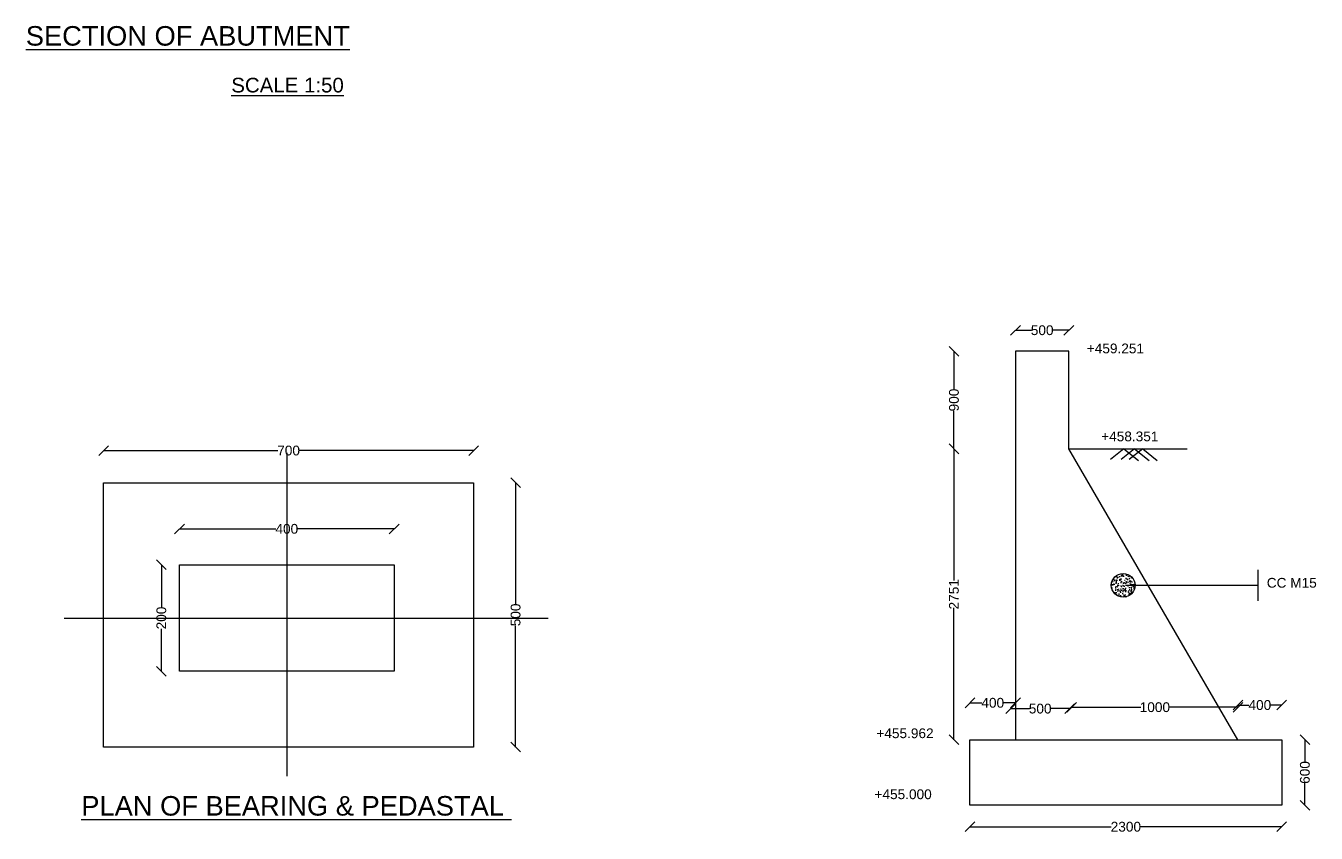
# Model space of a CAD drawing. Header units: millimetres. Extents: x -53237271 to -53214178, y 22158401 to 22173572.
# Drawn here: x -53225937 to -53219325, y 22165175 to 22169311 of the extents above; entities that cross this region are included whole.
import ezdxf

# ---------------------------------------------------------------- set-up
doc = ezdxf.new("R2010")
doc.units = ezdxf.units.MM
doc.header["$MEASUREMENT"] = 0
for name, color, linetype in [('DIMENSION', 7, 'Continuous'), ('DRAWING', 2, 'Continuous'), ('TEXT', 7, 'Continuous')]:
    doc.layers.add(name, color=color, linetype=linetype)
doc.styles.get("Standard").update_dxf_attribs({"font": 'arial.ttf', "height": 50})
doc.dimstyles.get("Standard").update_dxf_attribs({"dimtxt": 50, "dimasz": 50, "dimexe": 0.18, "dimexo": 0.0625, "dimgap": 0.09, "dimtad": 0, "dimdec": 0, "dimzin": 0, "dimdsep": 46, "dimtxsty": 'Standard', "dimblk": 'OBLIQUE', "dimcen": 0.09, "dimse1": 1, "dimse2": 1, "dimadec": 0, "dimazin": 0, "dimtfac": 1, "dimtdec": 0, "dimtofl": 0, "dimtmove": 0, "dimatfit": 3, "dimfxl": 1, "dimtolj": 1, "dimtzin": 0, "dimarcsym": 0})

# ---------------------------------------------------------------- blocks, each defined once
blk = doc.blocks.new('_Oblique')
at = {"color": 0, "linetype": 'ByBlock', "lineweight": -2}
blk.add_line((-0.5, -0.5), (0.5, 0.5), dxfattribs=at)
blk = doc.blocks.new('*D111')
at = {"layer": 'Defpoints', "color": 0, "transparency": 16777216}
for p in [(-53220865.5, 22167751.8), (-53220865.5, 22167644.3), (-53220592.2, 22167644.3)]:
    blk.add_point(p, dxfattribs=at)
at = {"layer": 'DIMENSION', "color": 0, "lineweight": -2, "transparency": 16777216}
for p, q in [((-53220865.5, 22167751.8), (-53220784.1, 22167751.8)), ((-53220592.2, 22167751.8), (-53220673.6, 22167751.8))]:
    blk.add_line(p, q, dxfattribs=at)
at = {"layer": 'DIMENSION', "color": 0, "lineweight": -2, "transparency": 16777216, "xscale": 50, "yscale": 50, "zscale": 50, "rotation": 180}
blk.add_blockref('_Oblique', (-53220865.5, 22167751.8), dxfattribs=at)
at = {"layer": 'DIMENSION', "color": 0, "lineweight": -2, "transparency": 16777216, "xscale": 50, "yscale": 50, "zscale": 50}
blk.add_blockref('_Oblique', (-53220592.2, 22167751.8), dxfattribs=at)
at = {"layer": 'DIMENSION', "color": 0, "transparency": 16777216, "insert": (-53220728.9, 22167751.8), "char_height": 50, "attachment_point": 5}
blk.add_mtext('\\A1;500', dxfattribs=at)
blk = doc.blocks.new('*D112')
at = {"layer": 'Defpoints', "color": 0, "transparency": 16777216}
for p in [(-53221098.8, 22165843.1), (-53221098.8, 22165654.4), (-53220865.5, 22165654.4)]:
    blk.add_point(p, dxfattribs=at)
at = {"layer": 'DIMENSION', "color": 0, "lineweight": -2, "transparency": 16777216}
for p, q in [((-53221098.8, 22165843.1), (-53221038.4, 22165843.1)), ((-53220865.5, 22165843.1), (-53220925.9, 22165843.1))]:
    blk.add_line(p, q, dxfattribs=at)
at = {"layer": 'DIMENSION', "color": 0, "lineweight": -2, "transparency": 16777216, "xscale": 50, "yscale": 50, "zscale": 50, "rotation": 180}
blk.add_blockref('_Oblique', (-53221098.8, 22165843.1), dxfattribs=at)
at = {"layer": 'DIMENSION', "color": 0, "lineweight": -2, "transparency": 16777216, "xscale": 50, "yscale": 50, "zscale": 50}
blk.add_blockref('_Oblique', (-53220865.5, 22165843.1), dxfattribs=at)
at = {"layer": 'DIMENSION', "color": 0, "transparency": 16777216, "insert": (-53220982.1, 22165843.1), "char_height": 50, "attachment_point": 5}
blk.add_mtext('\\A1;400', dxfattribs=at)
blk = doc.blocks.new('*D113')
at = {"layer": 'Defpoints', "color": 0, "transparency": 16777216}
for p in [(-53220577.3, 22165820.7), (-53220577.3, 22165654.4), (-53219725.6, 22165654.4)]:
    blk.add_point(p, dxfattribs=at)
at = {"layer": 'DIMENSION', "color": 0, "lineweight": -2, "transparency": 16777216}
for p, q in [((-53220577.3, 22165820.7), (-53220223.7, 22165820.7)), ((-53219725.6, 22165820.7), (-53220079.1, 22165820.7))]:
    blk.add_line(p, q, dxfattribs=at)
at = {"layer": 'DIMENSION', "color": 0, "lineweight": -2, "transparency": 16777216, "xscale": 50, "yscale": 50, "zscale": 50, "rotation": 180}
blk.add_blockref('_Oblique', (-53220577.3, 22165820.7), dxfattribs=at)
at = {"layer": 'DIMENSION', "color": 0, "lineweight": -2, "transparency": 16777216, "xscale": 50, "yscale": 50, "zscale": 50}
blk.add_blockref('_Oblique', (-53219725.6, 22165820.7), dxfattribs=at)
at = {"layer": 'DIMENSION', "color": 0, "transparency": 16777216, "insert": (-53220151.4, 22165820.7), "char_height": 50, "attachment_point": 5}
blk.add_mtext('\\A1;1000', dxfattribs=at)
blk = doc.blocks.new('*D114')
at = {"layer": 'Defpoints', "color": 0, "transparency": 16777216}
for p in [(-53220890.5, 22165838.9), (-53220890.5, 22165813.4), (-53220587.9, 22165818.9)]:
    blk.add_point(p, dxfattribs=at)
at = {"layer": 'DIMENSION', "color": 0, "lineweight": -2, "transparency": 16777216}
for p, q in [((-53220890.5, 22165813.4), (-53220794.5, 22165813.4)), ((-53220587.9, 22165813.4), (-53220684, 22165813.4))]:
    blk.add_line(p, q, dxfattribs=at)
at = {"layer": 'DIMENSION', "color": 0, "lineweight": -2, "transparency": 16777216, "xscale": 50, "yscale": 50, "zscale": 50, "rotation": 180}
blk.add_blockref('_Oblique', (-53220890.5, 22165813.4), dxfattribs=at)
at = {"layer": 'DIMENSION', "color": 0, "lineweight": -2, "transparency": 16777216, "xscale": 50, "yscale": 50, "zscale": 50}
blk.add_blockref('_Oblique', (-53220587.9, 22165813.4), dxfattribs=at)
at = {"layer": 'DIMENSION', "color": 0, "transparency": 16777216, "insert": (-53220739.2, 22165813.4), "char_height": 50, "attachment_point": 5}
blk.add_mtext('\\A1;500', dxfattribs=at)
blk = doc.blocks.new('*D115')
at = {"layer": 'Defpoints', "color": 0, "transparency": 16777216}
for p in [(-53219501.2, 22165831.7), (-53219725.6, 22165654.4), (-53219501.2, 22165654.4)]:
    blk.add_point(p, dxfattribs=at)
at = {"layer": 'DIMENSION', "color": 0, "lineweight": -2, "transparency": 16777216}
for p, q in [((-53219725.6, 22165831.7), (-53219669.7, 22165831.7)), ((-53219501.2, 22165831.7), (-53219557.2, 22165831.7))]:
    blk.add_line(p, q, dxfattribs=at)
at = {"layer": 'DIMENSION', "color": 0, "lineweight": -2, "transparency": 16777216, "xscale": 50, "yscale": 50, "zscale": 50, "rotation": 180}
blk.add_blockref('_Oblique', (-53219725.6, 22165831.7), dxfattribs=at)
at = {"layer": 'DIMENSION', "color": 0, "lineweight": -2, "transparency": 16777216, "xscale": 50, "yscale": 50, "zscale": 50}
blk.add_blockref('_Oblique', (-53219501.2, 22165831.7), dxfattribs=at)
at = {"layer": 'DIMENSION', "color": 0, "transparency": 16777216, "insert": (-53219613.4, 22165831.7), "char_height": 50, "attachment_point": 5}
blk.add_mtext('\\A1;400', dxfattribs=at)
blk = doc.blocks.new('*D116')
at = {"layer": 'Defpoints', "color": 0, "transparency": 16777216}
for p in [(-53219501.2, 22165654.4), (-53219501.2, 22165318.5), (-53219382.6, 22165318.5)]:
    blk.add_point(p, dxfattribs=at)
at = {"layer": 'DIMENSION', "color": 0, "lineweight": -2, "transparency": 16777216}
for p, q in [((-53219382.6, 22165654.4), (-53219382.6, 22165541.8)), ((-53219382.6, 22165318.5), (-53219382.6, 22165431.1))]:
    blk.add_line(p, q, dxfattribs=at)
at = {"layer": 'DIMENSION', "color": 0, "lineweight": -2, "transparency": 16777216, "xscale": 50, "yscale": 50, "zscale": 50}
for p, rotation in [((-53219382.6, 22165654.4), 90), ((-53219382.6, 22165318.5), 270)]:
    blk.add_blockref('_Oblique', p, dxfattribs=dict(at, rotation=rotation))
at = {"layer": 'DIMENSION', "color": 0, "transparency": 16777216, "insert": (-53219382.6, 22165486.4), "char_height": 50, "attachment_point": 5, "rotation": 90}
blk.add_mtext('\\A1;600', dxfattribs=at)
blk = doc.blocks.new('*D117')
at = {"layer": 'Defpoints', "color": 0, "transparency": 16777216}
for p in [(-53221098.8, 22165318.5), (-53219501.2, 22165318.5), (-53221098.8, 22165208.3)]:
    blk.add_point(p, dxfattribs=at)
at = {"layer": 'DIMENSION', "color": 0, "lineweight": -2, "transparency": 16777216}
for p, q in [((-53221098.8, 22165208.3), (-53220375.1, 22165208.3)), ((-53219501.2, 22165208.3), (-53220224.9, 22165208.3))]:
    blk.add_line(p, q, dxfattribs=at)
at = {"layer": 'DIMENSION', "color": 0, "lineweight": -2, "transparency": 16777216, "xscale": 50, "yscale": 50, "zscale": 50, "rotation": 180}
blk.add_blockref('_Oblique', (-53221098.8, 22165208.3), dxfattribs=at)
at = {"layer": 'DIMENSION', "color": 0, "lineweight": -2, "transparency": 16777216, "xscale": 50, "yscale": 50, "zscale": 50}
blk.add_blockref('_Oblique', (-53219501.2, 22165208.3), dxfattribs=at)
at = {"layer": 'DIMENSION', "color": 0, "transparency": 16777216, "insert": (-53220300, 22165208.3), "char_height": 50, "attachment_point": 5}
blk.add_mtext('\\A1;2300', dxfattribs=at)
blk = doc.blocks.new('*D118')
at = {"layer": 'Defpoints', "color": 0, "transparency": 16777216}
for p in [(-53223642.5, 22166970.9), (-53223642.5, 22165616.5), (-53223427.1, 22165616.5)]:
    blk.add_point(p, dxfattribs=at)
at = {"layer": 'DIMENSION', "color": 0, "lineweight": -2, "transparency": 16777216}
for p, q in [((-53223427.1, 22166970.9), (-53223427.1, 22166348.9)), ((-53223427.1, 22165616.5), (-53223427.1, 22166238.5))]:
    blk.add_line(p, q, dxfattribs=at)
at = {"layer": 'DIMENSION', "color": 0, "lineweight": -2, "transparency": 16777216, "xscale": 50, "yscale": 50, "zscale": 50}
for p, rotation in [((-53223427.1, 22166970.9), 90), ((-53223427.1, 22165616.5), 270)]:
    blk.add_blockref('_Oblique', p, dxfattribs=dict(at, rotation=rotation))
at = {"layer": 'DIMENSION', "color": 0, "transparency": 16777216, "insert": (-53223427.1, 22166293.7), "char_height": 50, "attachment_point": 5, "rotation": 90}
blk.add_mtext('\\A1;500', dxfattribs=at)
blk = doc.blocks.new('*D119')
at = {"layer": 'Defpoints', "color": 0, "transparency": 16777216}
for p in [(-53225149.5, 22166550.9), (-53225242.5, 22166004.6), (-53225149.5, 22166004.6)]:
    blk.add_point(p, dxfattribs=at)
at = {"layer": 'DIMENSION', "color": 0, "lineweight": -2, "transparency": 16777216}
for p, q in [((-53225242.5, 22166550.9), (-53225242.5, 22166333.4)), ((-53225242.5, 22166004.6), (-53225242.5, 22166222.1))]:
    blk.add_line(p, q, dxfattribs=at)
at = {"layer": 'DIMENSION', "color": 0, "lineweight": -2, "transparency": 16777216, "xscale": 50, "yscale": 50, "zscale": 50}
for p, rotation in [((-53225242.5, 22166550.9), 90), ((-53225242.5, 22166004.6), 270)]:
    blk.add_blockref('_Oblique', p, dxfattribs=dict(at, rotation=rotation))
at = {"layer": 'DIMENSION', "color": 0, "transparency": 16777216, "insert": (-53225242.5, 22166277.7), "char_height": 50, "attachment_point": 5, "rotation": 90}
blk.add_mtext('\\A1;200', dxfattribs=at)
blk = doc.blocks.new('*D120')
at = {"layer": 'Defpoints', "color": 0, "transparency": 16777216}
for p in [(-53224049.6, 22166734.3), (-53225149.5, 22166550.9), (-53224049.6, 22166550.9)]:
    blk.add_point(p, dxfattribs=at)
at = {"layer": 'DIMENSION', "color": 0, "lineweight": -2, "transparency": 16777216}
for p, q in [((-53225149.5, 22166734.3), (-53224655.8, 22166734.3)), ((-53224049.6, 22166734.3), (-53224543.3, 22166734.3))]:
    blk.add_line(p, q, dxfattribs=at)
at = {"layer": 'DIMENSION', "color": 0, "lineweight": -2, "transparency": 16777216, "xscale": 50, "yscale": 50, "zscale": 50, "rotation": 180}
blk.add_blockref('_Oblique', (-53225149.5, 22166734.3), dxfattribs=at)
at = {"layer": 'DIMENSION', "color": 0, "lineweight": -2, "transparency": 16777216, "xscale": 50, "yscale": 50, "zscale": 50}
blk.add_blockref('_Oblique', (-53224049.6, 22166734.3), dxfattribs=at)
at = {"layer": 'DIMENSION', "color": 0, "transparency": 16777216, "insert": (-53224599.6, 22166734.3), "char_height": 50, "attachment_point": 5}
blk.add_mtext('\\A1;400', dxfattribs=at)
blk = doc.blocks.new('*D121')
at = {"layer": 'Defpoints', "color": 0, "transparency": 16777216}
for p in [(-53225538.5, 22167135.4), (-53225538.5, 22166970.9), (-53223642.5, 22166970.9)]:
    blk.add_point(p, dxfattribs=at)
at = {"layer": 'DIMENSION', "color": 0, "lineweight": -2, "transparency": 16777216}
for p, q in [((-53225538.5, 22167135.4), (-53224645.5, 22167135.4)), ((-53223642.5, 22167135.4), (-53224535.5, 22167135.4))]:
    blk.add_line(p, q, dxfattribs=at)
at = {"layer": 'DIMENSION', "color": 0, "lineweight": -2, "transparency": 16777216, "xscale": 50, "yscale": 50, "zscale": 50, "rotation": 180}
blk.add_blockref('_Oblique', (-53225538.5, 22167135.4), dxfattribs=at)
at = {"layer": 'DIMENSION', "color": 0, "lineweight": -2, "transparency": 16777216, "xscale": 50, "yscale": 50, "zscale": 50}
blk.add_blockref('_Oblique', (-53223642.5, 22167135.4), dxfattribs=at)
at = {"layer": 'DIMENSION', "color": 0, "transparency": 16777216, "insert": (-53224590.5, 22167135.4), "char_height": 50, "attachment_point": 5}
blk.add_mtext('\\A1;700', dxfattribs=at)
blk = doc.blocks.new('*D175')
at = {"layer": 'Defpoints', "color": 0, "transparency": 16777216}
for p in [(-53221181, 22167144.5), (-53220592.2, 22167144.5), (-53221098.8, 22165654.4)]:
    blk.add_point(p, dxfattribs=at)
at = {"layer": 'DIMENSION', "color": 0, "lineweight": -2, "transparency": 16777216}
for p, q in [((-53221181, 22167144.5), (-53221181, 22166469.8)), ((-53221181, 22165654.4), (-53221181, 22166329.1))]:
    blk.add_line(p, q, dxfattribs=at)
at = {"layer": 'DIMENSION', "color": 0, "lineweight": -2, "transparency": 16777216, "xscale": 50, "yscale": 50, "zscale": 50}
for p, rotation in [((-53221181, 22167144.5), 90), ((-53221181, 22165654.4), 270)]:
    blk.add_blockref('_Oblique', p, dxfattribs=dict(at, rotation=rotation))
at = {"layer": 'DIMENSION', "color": 0, "transparency": 16777216, "insert": (-53221181, 22166399.4), "char_height": 50, "attachment_point": 5, "rotation": 90}
blk.add_mtext('\\A1;2751', dxfattribs=at)
blk = doc.blocks.new('*D176')
at = {"layer": 'Defpoints', "color": 0, "transparency": 16777216}
for p in [(-53221181, 22167644.3), (-53220865.5, 22167644.3), (-53221181, 22167144.5)]:
    blk.add_point(p, dxfattribs=at)
at = {"layer": 'DIMENSION', "color": 0, "lineweight": -2, "transparency": 16777216}
for p, q in [((-53221181, 22167644.3), (-53221181, 22167449.6)), ((-53221181, 22167144.5), (-53221181, 22167339.2))]:
    blk.add_line(p, q, dxfattribs=at)
at = {"layer": 'DIMENSION', "color": 0, "lineweight": -2, "transparency": 16777216, "xscale": 50, "yscale": 50, "zscale": 50}
for p, rotation in [((-53221181, 22167644.3), 90), ((-53221181, 22167144.5), 270)]:
    blk.add_blockref('_Oblique', p, dxfattribs=dict(at, rotation=rotation))
at = {"layer": 'DIMENSION', "color": 0, "transparency": 16777216, "insert": (-53221181, 22167394.4), "char_height": 50, "attachment_point": 5, "rotation": 90}
blk.add_mtext('\\A1;900', dxfattribs=at)

msp = doc.modelspace()

# ---------------------------------------------------------------- hatches: boundary and pattern name
at = {"layer": 'DIMENSION'}
h = msp.add_hatch(dxfattribs=at)
h.set_pattern_fill('AR-CONC,_O', color=0, scale=5)
h.set_pattern_definition([(50, (0, 0), (35.86300913, -3.137606749), [3.75, -41.25]), (355, (0, 0), (-6.93756668, 37.609606685), [3, -33]), (100.4514, (2.99, -0.26), (28.925469086, 34.471977103), [3.1870095, -35.0571056]), (46.1842, (0, 10), (53.36205243, -8.275950716), [5.625, -61.875]), (96.6356, (4.447, 9.31), (46.733135277, 48.705893545), [4.7805144, -52.58565]), (351.1842, (0, 10), (46.733097257, 48.705930046), [4.5, -49.5]), (21, (5, 7.5), (29.845352606, -20.130944533), [3.75, -41.25]), (326, (5, 7.5), (12.165766596, 36.257502252), [3, -33]), (71.4514, (7.487, 5.822), (42.01113143, 16.126524835), [3.1870095, -35.0571056]), (37.5, (0, 0), (0.607992766, 16.6446926916), [0, -32.6, 0, -33.5, 0, -33.125]), (7.5, (0, 0), (13.153476872, 19.720585594), [0, -19.1, 0, -31.85, 0, -12.625]), (327.5, (-11.15, 0), (26.6911218086, -1.1277435867), [0, -12.5, 0, -39, 0, -51.75]), (317.5, (-16.15, 0), (29.159308467, 5.005249117), [0, -16.25, 0, -25.9, 0, -36.75])])
h.paths.add_polyline_path([(-53220252.8, 22166445.2, 1), (-53220374.5, 22166445.2, 1)])

# ---------------------------------------------------------------- linework, layer by layer
at = {"layer": 'DIMENSION', "color": 0}
for points in [[(-53220592.2, 22167144.5), (-53219986.6, 22167144.5)], [(-53220310.3, 22167144.5), (-53220378.9, 22167089.7)], [(-53220256.1, 22167144.5), (-53220324.7, 22167089.7)], [(-53220310.3, 22167144.5), (-53220235.1, 22167085)], [(-53220213.9, 22167144.5), (-53220282.5, 22167089.7)], [(-53220256.1, 22167144.5), (-53220180.9, 22167085)], [(-53220213.9, 22167144.5), (-53220138.8, 22167085)], [(-53219621.9, 22166365.1), (-53219621.9, 22166524.1)]]:
    msp.add_lwpolyline(points, dxfattribs=at)
at = {"layer": 'DRAWING', "color": 0}
for points in [[(-53219725.6, 22165654.4), (-53220592.2, 22167144.5), (-53220592.2, 22167644.3), (-53220865.5, 22167644.3), (-53220865.5, 22165654.4)], [(-53224599.6, 22167123.2), (-53224599.6, 22165467.5)], [(-53225739.9, 22166277.7), (-53223260.3, 22166277.7)]]:
    msp.add_lwpolyline(points, dxfattribs=at)
for points in [[(-53225538.5, 22166970.9), (-53223642.5, 22166970.9), (-53223642.5, 22165616.5), (-53225538.5, 22165616.5)], [(-53225149.5, 22166550.9), (-53224049.6, 22166550.9), (-53224049.6, 22166004.6), (-53225149.5, 22166004.6)], [(-53221098.8, 22165654.4), (-53219501.2, 22165654.4), (-53219501.2, 22165318.5), (-53221098.8, 22165318.5)]]:
    msp.add_lwpolyline(points, close=True, dxfattribs=at)
msp.add_circle((-53220313.7, 22166445.2), 60.9, dxfattribs=at)

# ---------------------------------------------------------------- texts
at = {"layer": 'DIMENSION', "color": 0}
for s, p in [('+459.251', (-53220500.2, 22167633.7)), ('+458.351', (-53220426.4, 22167183.1)), ('CC M15', (-53219577.9, 22166433.1))]:
    msp.add_text(s, height=50, dxfattribs=at).set_placement(p)
at = {"layer": 'TEXT', "color": 0}
for s, height, p in [('%%USECTION OF ABUTMENT', 100, (-53225937.1, 22169209.9)), ('%%USCALE 1:50', 75, (-53224884, 22168970)), ('+455.962', 50, (-53221578.4, 22165662.3)), ('%%UPLAN OF BEARING & PEDASTAL ', 100, (-53225652.7, 22165265.6)), ('+455.000', 50, (-53221588.1, 22165349.9))]:
    msp.add_text(s, height=height, dxfattribs=at).set_placement(p)

# ---------------------------------------------------------------- dimensions: what is measured, and where the dimension line sits
at = {"layer": 'DIMENSION', "color": 0}
for base, p1, p2, text, picture, middle in [((-53220865.5, 22167751.8), (-53220592.2, 22167644.3), (-53220865.5, 22167644.3), '500', '*D111', (-53220728.9, 22167751.8)), ((-53225538.5, 22167135.4), (-53223642.5, 22166970.9), (-53225538.5, 22166970.9), '700', '*D121', (-53224590.5, 22167135.4)), ((-53224049.6, 22166734.3), (-53225149.5, 22166550.9), (-53224049.6, 22166550.9), '400', '*D120', (-53224599.6, 22166734.3)), ((-53221098.8, 22165843.1), (-53220865.5, 22165654.4), (-53221098.8, 22165654.4), '400', '*D112', (-53220982.1, 22165843.1)), ((-53220890.5, 22165813.4), (-53220587.9, 22165818.9), (-53220890.5, 22165838.9), '500', '*D114', (-53220739.2, 22165813.4)), ((-53220577.3, 22165820.7), (-53219725.6, 22165654.4), (-53220577.3, 22165654.4), '1000', '*D113', (-53220151.4, 22165820.7)), ((-53219501.2, 22165831.7), (-53219725.6, 22165654.4), (-53219501.2, 22165654.4), '400', '*D115', (-53219613.4, 22165831.7)), ((-53221098.8, 22165208.3), (-53219501.2, 22165318.5), (-53221098.8, 22165318.5), '2300', '*D117', (-53220300, 22165208.3))]:
    dim = msp.add_linear_dim(base=base, p1=p1, p2=p2, text=text, dimstyle='Standard', dxfattribs=at)
    dim.commit()
    dim.dimension.update_dxf_attribs({"geometry": picture, "text_midpoint": middle})
for base, p1, p2, text, picture, middle in [((-53221181, 22167644.3), (-53221181, 22167144.5), (-53220865.5, 22167644.3), '900', '*D176', (-53221181, 22167394.4)), ((-53221181, 22167144.5), (-53221098.8, 22165654.4), (-53220592.2, 22167144.5), '2751', '*D175', (-53221181, 22166399.4)), ((-53223427.1, 22165616.5), (-53223642.5, 22166970.9), (-53223642.5, 22165616.5), '500', '*D118', (-53223427.1, 22166293.7)), ((-53225242.5, 22166004.6), (-53225149.5, 22166550.9), (-53225149.5, 22166004.6), '200', '*D119', (-53225242.5, 22166277.7)), ((-53219382.6, 22165318.5), (-53219501.2, 22165654.4), (-53219501.2, 22165318.5), '600', '*D116', (-53219382.6, 22165486.4))]:
    dim = msp.add_linear_dim(base=base, p1=p1, p2=p2, angle=90, text=text, dimstyle='Standard', dxfattribs=at)
    dim.commit()
    dim.dimension.update_dxf_attribs({"geometry": picture, "text_midpoint": middle})

# ---------------------------------------------------------------- leaders
msp.add_leader([(-53220299, 22166446.4), (-53219621.9, 22166446.4)], dimstyle='Standard', override={"dimgap": 0.09, "dimtad": 0}, dxfattribs=at)

doc.saveas('drawing.dxf')
